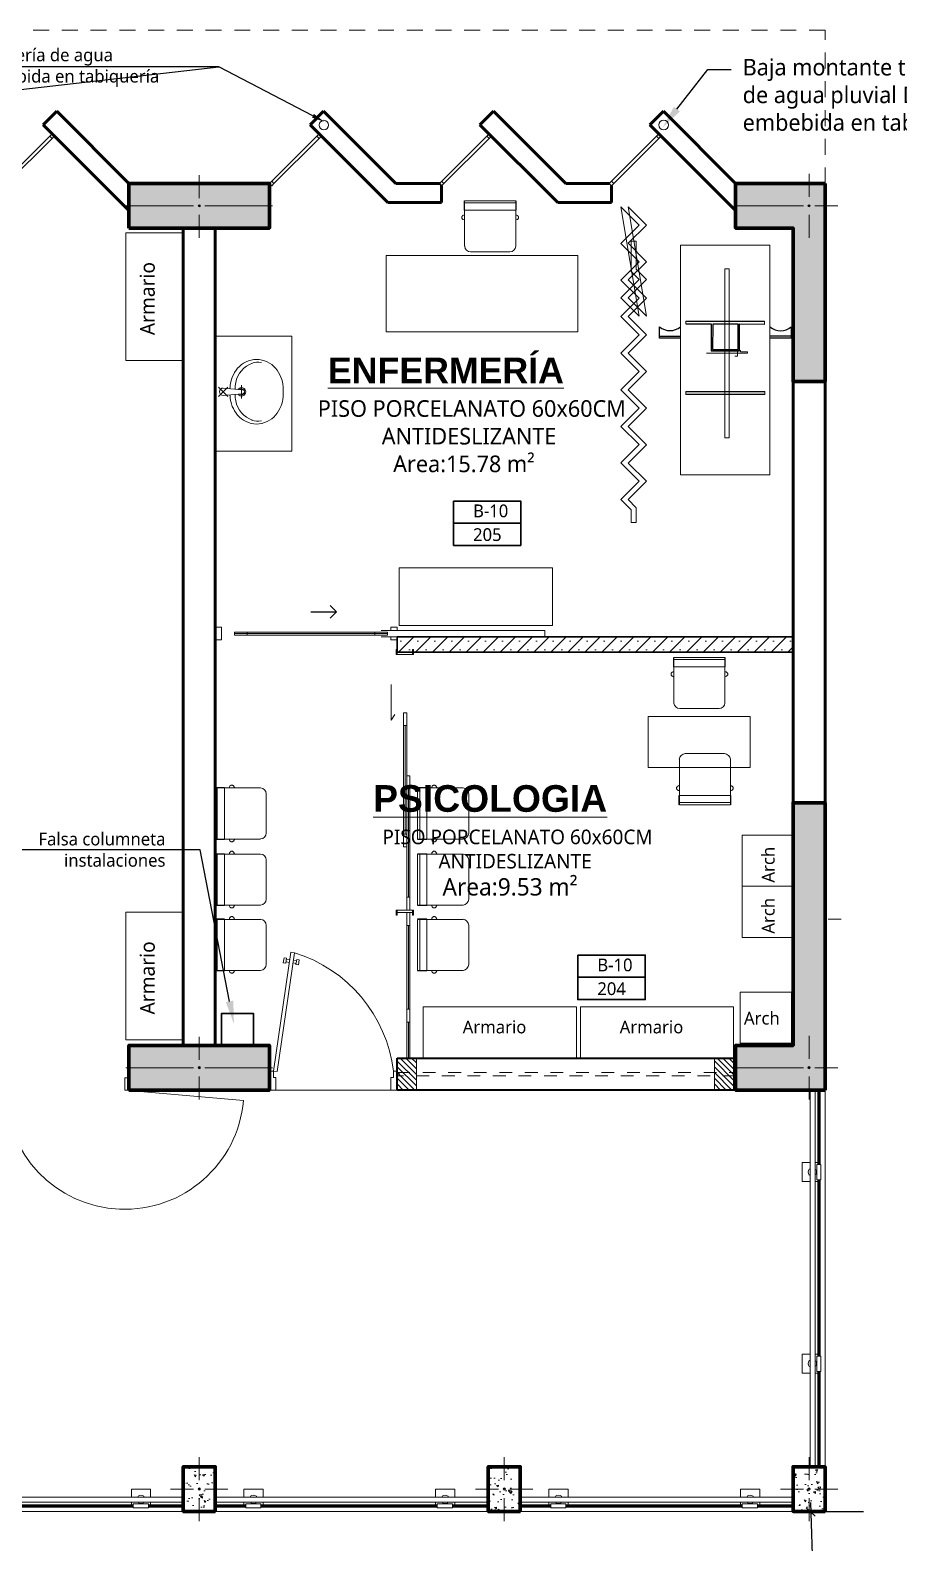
# Model space of a CAD drawing. Header units: metres. Extents: x 28 to 148, y 23 to 113.
# Drawn here: x 80.11 to 86.91, y 80.05 to 91.9 of the extents above; entities that cross this region are included whole.
import ezdxf
from ezdxf import colors
from ezdxf.entities.mleader import LeaderData, LeaderLine
from ezdxf.math import Vec2, Vec3

# ---------------------------------------------------------------- set-up
doc = ezdxf.new("R2010")
doc.units = ezdxf.units.M
doc.linetypes.add('DASHED2', pattern=[0.375, 0.25, -0.125])
doc.linetypes.add('HIDDEN2', pattern=[0.1875, 0.125, -0.0625])
for name, color, linetype, lineweight in [('0-ARBOL', 64, 'Continuous', 0), ('05', 152, 'Continuous', 50), ('A-FLOR-HRAL', 11, 'Continuous', 9), ('COLUMNAS 50', 32, 'Continuous', 70), ('COLUMNETASSS', 211, 'Continuous', 20), ('Cotas varias El', 253, 'Continuous', 13), ('Equipamiento SR', 23, 'Continuous', 0), ('GRAFO 0 BLANCO', 7, 'Continuous', 0), ('GRAFO 4', 7, 'Continuous', 30), ('GYF-RESERVORIOS', 14, 'Continuous', 30), ('I.S. CANALETAS', 12, 'Continuous', 0), ('letras sr', 7, 'Continuous', 5), ('Mobiliario interno', 251, 'Continuous', 0), ('Muebles', 252, 'Continuous', 0), ('muro bajo', 191, 'Continuous', 40), ('Muros el', 144, 'Continuous', 60), ('Proyeccciones', 1, 'DASHED2', 18), ('proyecciones', 1, 'DASHED2', 5), ('Puertas ArchiCAD_Pluma_Nº__1', 7, 'Continuous', 13), ('Puertas El', 21, 'Continuous', 15), ('Sanitarios el', 141, 'Continuous', 15), ('Structural - Bearing_Pen_No__20', 1, 'Continuous', 0), ('TABIQUERIA DE DRYWALL', 221, 'Continuous', 30), ('texturas', 252, 'Continuous', 0), ('texturas 1', 251, 'Continuous', 5), ('Vanos', 140, 'Continuous', 5), ('VENTANAS  50', 161, 'Continuous', 9)]:
    doc.layers.add(name, color=color, linetype=linetype, lineweight=lineweight)
doc.layers.add('01', color=7, linetype='Continuous', lineweight=5, true_color=0xcc6600)
doc.layers.add('Mobiliario', color=7, linetype='Continuous', lineweight=0, true_color=0x7f7f7f)
doc.styles.add('Generales', font='trebuc.ttf', dxfattribs={"height": 0.1})
doc.styles.add('Santa Rosa 1 50', font='trebuc.ttf')
doc.dimstyles.new('COTAS', dxfattribs={"dimscale": 0.75, "dimtxt": 0.1, "dimasz": 0.09, "dimexe": 0.1, "dimexo": 0.2, "dimgap": 0.05, "dimtad": 1, "dimzin": 1, "dimdsep": 46, "dimtxsty": 'Generales', "dimblk": 'OBLIQUE', "dimcen": 2.5, "dimdle": 0.1, "dimadec": 0, "dimazin": 0, "dimtfac": 1, "dimtmove": 0, "dimatfit": 0, "dimfxl": 1, "dimarcsym": 0})

# ---------------------------------------------------------------- blocks, each defined once
blk = doc.blocks.new('puerta 1.00')
at = {"layer": 'Puertas El'}
for p, q in [((165.765, -11.935), (165.765, -11.885)), ((165.865, -11.935), (165.765, -11.935)), ((165.915, -11.915), (165.865, -11.915)), ((165.865, -11.935), (165.865, -11.915)), ((165.915, -11.915), (165.911, -11.945)), ((165.911, -11.945), (166.841, -12.08)), ((165.915, -11.915), (165.915, -11.885)), ((165.915, -11.915), (166.845, -12.051)), ((166.762, -12.069), (166.758, -12.093)), ((166.76, -12.013), (166.763, -11.993)), ((166.76, -12.013), (166.8, -12.019)), ((166.763, -11.993), (166.802, -11.999)), ((166.766, -12.039), (166.77, -12.014)), ((166.782, -12.072), (166.778, -12.096)), ((166.79, -12.017), (166.786, -12.042)), ((166.8, -12.019), (166.802, -11.999)), ((166.845, -12.051), (166.841, -12.08)), ((166.845, -12.051), (166.841, -12.08)), ((166.845, -12.051), (166.841, -12.08)), ((166.748, -12.092), (166.746, -12.112)), ((166.746, -12.112), (166.785, -12.118)), ((166.748, -12.092), (166.788, -12.098)), ((166.788, -12.098), (166.785, -12.118)), ((165.765, -12.855), (165.765, -12.835)), ((165.765, -12.885), (165.765, -12.835)), ((165.865, -12.835), (165.765, -12.835)), ((165.865, -12.855), (165.865, -12.835)), ((165.915, -12.855), (165.865, -12.855)), ((165.915, -12.885), (165.915, -12.855))]:
    blk.add_line(p, q, dxfattribs=at)
at = {"layer": 'Puertas El', "linetype": 'ByBlock'}
blk.add_arc((165.782, -11.755), 1.108, 276.8989, 342.9435, dxfattribs=at)
blk = doc.blocks.new('A$C5A0F33B4')
at = {"layer": 'Puertas El', "linetype": 'Continuous'}
blk.add_line((1.12, 1.16), (1.218, 2.276), dxfattribs=at)
at = {"layer": 'Puertas El', "linetype": 'ByBlock'}
for p, q in [((1.005, 1.16), (1.005, 1.2)), ((1.005, 1.2), (1.12, 1.2)), ((1.12, 1.2), (1.005, 1.2)), ((1.12, 1.16), (1.005, 1.16)), ((1.12, 1.2), (1.12, 1.16)), ((1.005, 0), (1.005, 0.04)), ((1.005, 0.04), (1.12, 0.04)), ((1.12, 0), (1.005, 0)), ((1.12, 0), (1.005, 0)), ((1.12, 0), (1.005, 0)), ((1.12, 0.04), (1.12, 0))]:
    blk.add_line(p, q, dxfattribs=at)
blk.add_arc((1.12, 1.16), 1.12, 270, 85, dxfattribs=at)
blk = doc.blocks.new('Columna 1.10 x0.30')
at = {"true_color": 0xc7c8ca}
h = blk.add_hatch(color=9, dxfattribs=at)
h.dxf.hatch_style = 1
h.paths.add_polyline_path([(-234.849, 113.807), (-235.949, 113.807), (-235.949, 113.457), (-234.849, 113.457)])
h.paths.add_polyline_path([(-235.391, 113.632, -1), (-235.408, 113.632, -1)], flags=16)
at = {"layer": 'COLUMNAS 50', "color": 1, "linetype": 'Continuous', "lineweight": 5}
for p, q in [((-235.399, 113.873), (-235.399, 113.693)), ((-235.974, 113.632), (-235.444, 113.632)), ((-234.824, 113.632), (-235.354, 113.632)), ((-235.399, 113.562), (-235.399, 113.382))]:
    blk.add_line(p, q, dxfattribs=at)
at = {"layer": 'COLUMNAS 50', "linetype": 'Continuous'}
blk.add_lwpolyline([(-235.949, 113.457), (-234.849, 113.457), (-234.849, 113.807), (-235.949, 113.807)], close=True, dxfattribs=at)
at = {"layer": 'COLUMNAS 50', "color": 1, "linetype": 'Continuous', "lineweight": 5}
blk.add_circle((-235.399, 113.632), 0.00871, dxfattribs=at)
blk.add_point((-235.399, 113.632), dxfattribs=at)
blk = doc.blocks.new('Columna tipo 3')
at = {"true_color": 0x939598}
h = blk.add_hatch(color=252, dxfattribs=at)
h.dxf.hatch_style = 1
h.paths.add_polyline_path([(-235.085, 45.074), (-235.785, 45.074), (-235.785, 43.524), (-235.535, 43.524), (-235.535, 44.724), (-235.085, 44.724)])
h.paths.add_polyline_path([(-235.668, 44.899, -1), (-235.651, 44.899, -1)], flags=16)
at = {"layer": 'COLUMNAS 50', "linetype": 'Continuous'}
blk.add_lwpolyline([(-235.785, 45.074), (-235.785, 43.524), (-235.535, 43.524), (-235.535, 44.724), (-235.085, 44.724), (-235.085, 45.074)], close=True, dxfattribs=at)
at = {"layer": 'Structural - Bearing_Pen_No__20', "linetype": 'Continuous'}
for p, q in [((-235.66, 44.969), (-235.66, 45.149)), ((-235.705, 44.899), (-235.885, 44.899)), ((-235.085, 44.899), (-235.615, 44.899)), ((-235.66, 44.829), (-235.66, 44.649))]:
    blk.add_line(p, q, dxfattribs=at)
blk.add_circle((-235.66, 44.899), 0.00871, dxfattribs=at)
blk.add_point((-235.66, 44.899), dxfattribs=at)
blk = doc.blocks.new('columna pasillos')
at = {"layer": 'GRAFO 0 BLANCO'}
h = blk.add_hatch(dxfattribs=at)
h.set_pattern_fill('AR-CONC', color=256, scale=0.024, angle=-90)
h.set_pattern_definition([(320, (0, 0), (-0.015060515, -0.17214244), [0.018, -0.198]), (265, (0, 0), (0.18052611, 0.03330032), [0.0144, -0.1584]), (10.45144, (-0.00126, -0.01435), (0.1654656, -0.13884213), [0.01529765, -0.16827411]), (316.1842, (0.048, -7e-10), (-0.03972463, -0.25613792), [0.027, -0.297]), (6.63563, (0.0447, -0.02134), (0.23378846, -0.22431887), [0.02294648, -0.2524113]), (261.18416, (0.048, -7e-10), (0.23378846, -0.22431887), [0.0216, -0.2376]), (291, (0.036, -0.024), (-0.096628536, -0.14325769), [0.018, -0.198]), (236, (0.036, -0.024), (0.17403601, -0.05839568), [0.0144, -0.1584]), (341.45144, (0.02795, -0.03594), (0.07740747, -0.20165337), [0.01529765, -0.16827411]), (307.5, (0, 0), (0.079894525, -0.002918366), [0, -0.15648, 0, -0.1608, 0, -0.159]), (277.5, (0, 0), (0.09465881, -0.06313669), [0, -0.09168, 0, -0.15288, 0, -0.0606]), (237.5, (7e-10, 0.05352), (-0.005413171, -0.128117385), [0, -0.06, 0, -0.1872, 0, -0.2484]), (227.5, (1e-09, 0.07752), (0.024025194, -0.13996468), [0, -0.078, 0, -0.12432, 0, -0.1764])])
h.paths.add_polyline_path([(-235.535, 35.024), (-235.785, 35.024), (-235.785, 34.674), (-235.535, 34.674)])
h.paths.add_polyline_path([(-235.651, 34.849, -1), (-235.668, 34.849, -1)], flags=16)
at = {"layer": 'COLUMNAS 50', "color": 1, "linetype": 'Continuous', "lineweight": 9}
for p, q in [((-235.66, 35.099), (-235.66, 34.919)), ((-235.705, 34.849), (-235.885, 34.849)), ((-235.615, 34.849), (-235.435, 34.849)), ((-235.66, 34.779), (-235.66, 34.599))]:
    blk.add_line(p, q, dxfattribs=at)
at = {"layer": 'COLUMNAS 50', "linetype": 'Continuous'}
blk.add_lwpolyline([(-235.785, 35.024), (-235.535, 35.024), (-235.535, 34.674), (-235.785, 34.674)], close=True, dxfattribs=at)
at = {"layer": 'COLUMNAS 50', "color": 1, "linetype": 'Continuous', "lineweight": 9}
blk.add_circle((-235.66, 34.849), 0.00871, dxfattribs=at)
blk.add_point((-235.66, 34.849), dxfattribs=at)
blk = doc.blocks.new('A$C252D5CB4')
at = {"layer": 'Vanos', "linetype": 'Continuous'}
blk.add_line((0.02, 0.128), (0.02, 0.008), dxfattribs=at)
for points in [[(0, 0.128), (0, 0.136), (0.04, 0.136), (0.04, 0.128)], [(0.02, 0.128), (0.02, 0.008), (0.04, 0.008), (0.04, 0.128)], [(0, 0), (0, 0.008), (0.04, 0.008), (0.04, 0)]]:
    blk.add_lwpolyline(points, close=True, dxfattribs=at)
blk = doc.blocks.new('A$C5CE0549B')
at = {"layer": 'Vanos', "linetype": 'Continuous'}
for p, q in [((0.028, 3.2), (0.028, 2.917)), ((0.04, 3.2), (0.04, 2.917)), ((0.053, 3.2), (0.053, 2.917)), ((0.028, 2.817), (0.028, 2.16)), ((0.04, 2.817), (0.04, 2.16)), ((0.053, 2.817), (0.053, 2.16)), ((0.028, 1.94), (0.028, 1.09)), ((0.04, 1.94), (0.04, 1.09)), ((0.053, 1.09), (0.053, 1.94)), ((0.053, 1.445), (0.053, 0.595)), ((0.065, 1.445), (0.065, 0.595)), ((0.078, 0.595), (0.078, 1.445)), ((0.175, 0.552), (0.147, 0.51)), ((0.175, 0.275), (0.175, 0.552)), ((0.008, 0.02), (0.128, 0.02))]:
    blk.add_line(p, q, dxfattribs=at)
for points in [[(0.053, 2.817), (0.053, 2.917), (0.028, 2.917), (0.028, 2.817)], [(0.053, 2.06), (0.053, 2.16), (0.028, 2.16), (0.028, 2.06)], [(0.053, 2.04), (0.053, 1.94), (0.028, 1.94), (0.028, 2.04)], [(0.078, 1.545), (0.078, 1.445), (0.053, 1.445), (0.053, 1.545)], [(0.053, 0.99), (0.053, 1.09), (0.028, 1.09), (0.028, 0.99)], [(0.078, 0.495), (0.078, 0.595), (0.053, 0.595), (0.053, 0.495)], [(0.008, 0), (0, 0), (0, 0.04), (0.008, 0.04)], [(0.008, 0.02), (0.128, 0.02), (0.128, 0.04), (0.008, 0.04)], [(0.136, 0), (0.128, 0), (0.128, 0.04), (0.136, 0.04)]]:
    blk.add_lwpolyline(points, close=True, dxfattribs=at)
at = {"layer": 'Vanos', "linetype": 'Continuous', "rotation": 270}
blk.add_blockref('A$C252D5CB4', (0, 2.08), dxfattribs=at)
blk = doc.blocks.new('A$C63924F70')
at = {"layer": 'Muebles', "linetype": 'Continuous'}
for p, q in [((0.016, 0.425), (0, 0.425)), ((0.356, 0.422), (0, 0.422)), ((0, 0.022), (0, 0.422)), ((0, 0.419), (0, 0.025)), ((0.072, 0.425), (0.016, 0.425)), ((0.016, 0.022), (0.016, 0.422)), ((0.072, 0.022), (0.072, 0.422)), ((0.111, 0.428), (0.112, 0.431)), ((0.111, 0.425), (0.111, 0.428)), ((0.112, 0.431), (0.114, 0.435)), ((0.114, 0.435), (0.116, 0.438)), ((0.116, 0.438), (0.119, 0.44)), ((0.119, 0.44), (0.122, 0.442)), ((0.122, 0.442), (0.125, 0.444)), ((0.125, 0.444), (0.128, 0.444)), ((0.128, 0.444), (0.131, 0.444)), ((0.131, 0.444), (0.135, 0.444)), ((0.135, 0.444), (0.138, 0.442)), ((0.138, 0.442), (0.141, 0.44)), ((0.141, 0.44), (0.143, 0.438)), ((0.143, 0.438), (0.145, 0.435)), ((0.145, 0.435), (0.146, 0.433)), ((0.146, 0.433), (0.15, 0.425)), ((0.4, 0.069), (0.4, 0.376)), ((0, 0.022), (0.356, 0.022)), ((0.016, 0.019), (0, 0.019)), ((0.072, 0.019), (0.016, 0.019)), ((0.111, 0.016), (0.111, 0.019)), ((0.112, 0.013), (0.111, 0.016)), ((0.114, 0.009), (0.112, 0.013)), ((0.116, 0.006), (0.114, 0.009)), ((0.119, 0.004), (0.116, 0.006)), ((0.122, 0.002), (0.119, 0.004)), ((0.125, 0.001), (0.122, 0.002)), ((0.128, 0), (0.125, 0.001)), ((0.135, 0.001), (0.131, 0)), ((0.138, 0.002), (0.135, 0.001)), ((0.141, 0.004), (0.138, 0.002)), ((0.143, 0.006), (0.141, 0.004)), ((0.145, 0.009), (0.143, 0.006)), ((0.146, 0.011), (0.145, 0.009)), ((0.15, 0.019), (0.146, 0.011)), ((0.131, 0), (0.128, 0))]:
    blk.add_line(p, q, dxfattribs=at)
for centre, start, end in [((0.351, 0.374), 2.3424, 84.3372), ((0.351, 0.071), 275.6628, 357.6576)]:
    blk.add_arc(centre, 0.0487, start, end, dxfattribs=at)
blk = doc.blocks.new('OvalinGrandeyGrifo')
at = {"layer": 'Sanitarios el', "lineweight": 13, "ltscale": 0.5}
for p, q in [((0.052, -0.117), (-0.053, -0.117)), ((0.037, -0.224), (-0.037, -0.298)), ((-0.037, -0.224), (0.037, -0.298))]:
    blk.add_line(p, q, dxfattribs=at)
at = {"layer": 'Sanitarios el'}
blk.add_lwpolyline([(-0.029, -0.261), (-0.016, -0.11, -1), (0.016, -0.11), (0.029, -0.261, -1)], format="xyb", close=True, dxfattribs=at)
for centre, radius, start, end in [((-0.037, -0.011), 0.218, 143.4198, 165.9569), ((-0.05, -0.007), 0.205, 119.322, 142.2699), ((-0.015, -0.046), 0.256, 104.0103, 121.7376), ((0, -0.25), 0.459, 80.1175, 99.8825), ((0.015, -0.046), 0.256, 58.2624, 75.9897), ((0.05, -0.007), 0.205, 37.7301, 60.678), ((0.037, -0.011), 0.218, 14.0431, 36.5802), ((-0.053, 0), 0.2, 167.6572, 192.3428), ((-0.101, 0.011), 0.131, 168.0871, 202.2683), ((0.101, 0.011), 0.131, 337.7317, 11.9129), ((0.053, 0), 0.2, 347.6572, 12.3428), ((-0.037, 0.011), 0.218, 194.0431, 216.5802), ((-0.031, 0.038), 0.205, 199.9549, 258.5759), ((0, -0.117), 0.0325, 305.7597, 234.2403), ((0, -0.117), 0.023, 321.3881, 218.6119), ((0.031, 0.038), 0.205, 281.4241, 340.0451), ((0.037, 0.011), 0.218, 323.4198, 345.9569), ((-0.05, 0.007), 0.205, 217.7301, 240.678), ((-0.015, 0.046), 0.256, 238.2624, 255.9897), ((0, 0.25), 0.459, 260.1175, 266.9302), ((0, 0.25), 0.419, 260.1175, 267.1004), ((0, 0.25), 0.419, 272.8996, 279.8825), ((0, 0.25), 0.459, 273.0698, 279.8825), ((0.015, 0.046), 0.256, 284.0103, 301.7376), ((0.05, 0.007), 0.205, 299.322, 322.2699)]:
    blk.add_arc(centre, radius, start, end, dxfattribs=at)
blk = doc.blocks.new('Barandilla - 50 x 12mm-V17-Nivel 2')
at = {"layer": 'A-FLOR-HRAL'}
for p, q in [((-27, 93), (-88, 93)), ((-88, 93), (-88, 18)), ((-88, 18), (-88, -57)), ((34, 93), (13, 93)), ((25, 3), (25, 34)), ((27, 79), (57, 79)), ((27, 79), (27, -40)), ((57, 79), (57, -40)), ((-88, -57), (-27, -57)), ((13, -57), (34, -57)), ((57, -40), (27, -40))]:
    blk.add_line(p, q, dxfattribs=at)
for centre, radius, start, end in [((-1, 18), 39.4, 144.0345, 215.4043), ((-19, -78), 120, 93.5424, 96.3187), ((-19, -78), 120, 68.282, 74.1525), ((-18, 114), 120, 285.3761, 291.1568), ((-18, 114), 120, 263.1201, 266.0112)]:
    blk.add_arc(centre, radius, start, end, dxfattribs=at)
blk = doc.blocks.new('Barandilla - 50 x 12mm-V18-Nivel 2')
at = {"layer": 'A-FLOR-HRAL'}
for p, q in [((-27, 93), (-88, 93)), ((-88, 93), (-88, 18)), ((-88, 18), (-88, -57)), ((34, 93), (13, 93)), ((25, 3), (25, 34)), ((27, 79), (57, 79)), ((27, 79), (27, -40)), ((57, 79), (57, -40)), ((-88, -57), (-27, -57)), ((13, -57), (34, -57)), ((57, -40), (27, -40))]:
    blk.add_line(p, q, dxfattribs=at)
for centre, radius, start, end in [((-1, 18), 39.4, 144.0345, 215.4043), ((-19, -78), 120, 93.584, 96.3187), ((-19, -78), 120, 68.282, 74.2079), ((-18, 114), 120, 285.3267, 291.1568), ((-18, 114), 120, 263.1201, 265.9625)]:
    blk.add_arc(centre, radius, start, end, dxfattribs=at)
blk = doc.blocks.new('Barandilla - Barandilla-558708-Nivel 2')
at = {"layer": 'A-FLOR-HRAL'}
for p, q in [((71498, 72179), (69373, 72179)), ((69373, 72139), (71498, 72139)), ((69373, 72118), (69606, 72118)), ((69373, 72110), (69606, 72110)), ((69373, 72108), (69606, 72108)), ((69373, 72100), (69606, 72100)), ((69725, 72118), (71106, 72118)), ((69725, 72110), (71106, 72110)), ((69725, 72108), (71106, 72108)), ((69725, 72100), (71106, 72100)), ((71225, 72118), (71498, 72118)), ((71225, 72110), (71498, 72110)), ((71225, 72108), (71498, 72108)), ((71225, 72100), (71498, 72100))]:
    blk.add_line(p, q, dxfattribs=at)
at = {"extrusion": (0, 0, -1), "zscale": -1, "rotation": 270.0000000000002}
for name, p in [('Barandilla - 50 x 12mm-V17-Nivel 2', (-69685, 72152)), ('Barandilla - 50 x 12mm-V18-Nivel 2', (-71185, 72152))]:
    blk.add_blockref(name, p, dxfattribs=at)
blk = doc.blocks.new('Barandilla - 50 x 12mm-V19-Nivel 2')
at = {"layer": 'A-FLOR-HRAL'}
for p, q in [((-27, 93), (-88, 93)), ((-88, 93), (-88, 18)), ((-88, 18), (-88, -57)), ((34, 93), (13, 93)), ((25, 3), (25, 34)), ((27, 79), (57, 79)), ((27, 79), (27, -40)), ((57, 79), (57, -40)), ((-88, -57), (-27, -57)), ((13, -57), (34, -57)), ((57, -40), (27, -40))]:
    blk.add_line(p, q, dxfattribs=at)
for centre, radius, start, end in [((-1, 18), 39.4, 144.0345, 215.4043), ((-19, -78), 120, 93.5416, 96.3187), ((-19, -78), 120, 68.282, 74.1525), ((-18, 114), 120, 285.3761, 291.1568), ((-18, 114), 120, 263.1201, 266.0119)]:
    blk.add_arc(centre, radius, start, end, dxfattribs=at)
blk = doc.blocks.new('Barandilla - 50 x 12mm-V20-Nivel 2')
at = {"layer": 'A-FLOR-HRAL'}
for p, q in [((-27, 93), (-88, 93)), ((-88, 93), (-88, 18)), ((-88, 18), (-88, -57)), ((34, 93), (13, 93)), ((25, 3), (25, 34)), ((27, 79), (57, 79)), ((27, 79), (27, -40)), ((57, 79), (57, -40)), ((-88, -57), (-27, -57)), ((13, -57), (34, -57)), ((57, -40), (27, -40))]:
    blk.add_line(p, q, dxfattribs=at)
for centre, radius, start, end in [((-1, 18), 39.4, 144.0345, 215.4043), ((-19, -78), 120, 93.584, 96.3187), ((-19, -78), 120, 68.282, 74.2086), ((-18, 114), 120, 285.326, 291.1568), ((-18, 114), 120, 263.1201, 265.9625)]:
    blk.add_arc(centre, radius, start, end, dxfattribs=at)
blk = doc.blocks.new('Barandilla - Barandilla-558783-Nivel 2')
at = {"layer": 'A-FLOR-HRAL'}
for p, q in [((73885, 72179), (71748, 72179)), ((71748, 72139), (73885, 72139)), ((71748, 72118), (71987, 72118)), ((71748, 72110), (71987, 72110)), ((71748, 72108), (71987, 72108)), ((71748, 72100), (71987, 72100)), ((72106, 72118), (73487, 72118)), ((72106, 72110), (73487, 72110)), ((72106, 72108), (73487, 72108)), ((72106, 72100), (73487, 72100)), ((73606, 72118), (73885, 72118)), ((73606, 72110), (73885, 72110)), ((73606, 72108), (73885, 72108)), ((73606, 72100), (73885, 72100))]:
    blk.add_line(p, q, dxfattribs=at)
at = {"extrusion": (0, 0, -1), "zscale": -1, "rotation": 270.0000000000002}
for name, p in [('Barandilla - 50 x 12mm-V19-Nivel 2', (-72066, 72152)), ('Barandilla - 50 x 12mm-V20-Nivel 2', (-73566, 72152))]:
    blk.add_blockref(name, p, dxfattribs=at)
blk = doc.blocks.new('Barandilla - 50 x 12mm-V21-Nivel 2')
at = {"layer": 'A-FLOR-HRAL'}
for p, q in [((-27, 93), (-88, 93)), ((-88, 93), (-88, 18)), ((-88, 18), (-88, -57)), ((34, 93), (13, 93)), ((25, 3), (25, 34)), ((27, 79), (57, 79)), ((27, 79), (27, -40)), ((57, 79), (57, -40)), ((-88, -57), (-27, -57)), ((13, -57), (34, -57)), ((57, -40), (27, -40))]:
    blk.add_line(p, q, dxfattribs=at)
for centre, radius, start, end in [((-1, 18), 39.4, 144.0345, 215.4043), ((-19, -78), 120, 93.5416, 96.3187), ((-19, -78), 120, 68.282, 74.1525), ((-18, 114), 120, 285.3761, 291.1568), ((-18, 114), 120, 263.1201, 266.0119)]:
    blk.add_arc(centre, radius, start, end, dxfattribs=at)
blk = doc.blocks.new('Barandilla - 50 x 12mm-V22-Nivel 2')
at = {"layer": 'A-FLOR-HRAL'}
for p, q in [((-27, 93), (-88, 93)), ((-88, 93), (-88, 18)), ((-88, 18), (-88, -57)), ((34, 93), (13, 93)), ((25, 3), (25, 34)), ((27, 79), (57, 79)), ((27, 79), (27, -40)), ((57, 79), (57, -40)), ((-88, -57), (-27, -57)), ((13, -57), (34, -57)), ((57, -40), (27, -40))]:
    blk.add_line(p, q, dxfattribs=at)
for centre, radius, start, end in [((-1, 18), 39.4, 144.0345, 215.4043), ((-19, -78), 120, 93.584, 96.3187), ((-19, -78), 120, 68.282, 74.2086), ((-18, 114), 120, 285.326, 291.1568), ((-18, 114), 120, 263.1201, 265.9625)]:
    blk.add_arc(centre, radius, start, end, dxfattribs=at)
blk = doc.blocks.new('Barandilla - Barandilla-558846-Nivel 2')
at = {"layer": 'A-FLOR-HRAL'}
for p, q in [((76273, 72179), (74135, 72179)), ((74135, 72139), (76273, 72139)), ((74135, 72118), (74375, 72118)), ((74135, 72110), (74375, 72110)), ((74135, 72108), (74375, 72108)), ((74135, 72100), (74375, 72100)), ((74494, 72118), (75875, 72118)), ((74494, 72110), (75875, 72110)), ((74494, 72108), (75875, 72108)), ((74494, 72100), (75875, 72100)), ((75994, 72118), (76273, 72118)), ((75994, 72110), (76273, 72110)), ((75994, 72108), (76273, 72108)), ((75994, 72100), (76273, 72100))]:
    blk.add_line(p, q, dxfattribs=at)
at = {"extrusion": (0, 0, -1), "zscale": -1, "rotation": 270.0000000000002}
for name, p in [('Barandilla - 50 x 12mm-V21-Nivel 2', (-74454, 72152)), ('Barandilla - 50 x 12mm-V22-Nivel 2', (-75954, 72152))]:
    blk.add_blockref(name, p, dxfattribs=at)
blk = doc.blocks.new('Barandilla - 50 x 12mm-V13-Nivel 2')
at = {"layer": 'A-FLOR-HRAL'}
for p, q in [((-27, 93), (-88, 93)), ((-88, 93), (-88, 18)), ((-88, 18), (-88, -57)), ((34, 93), (13, 93)), ((25, 3), (25, 34)), ((27, 79), (57, 79)), ((27, 79), (27, -40)), ((57, 79), (57, -40)), ((-88, -57), (-27, -57)), ((13, -57), (34, -57)), ((57, -40), (27, -40))]:
    blk.add_line(p, q, dxfattribs=at)
for centre, radius, start, end in [((-1, 18), 39.4, 144.0345, 215.4043), ((-19, -78), 120, 93.5424, 96.3187), ((-19, -78), 120, 68.282, 74.1525), ((-18, 114), 120, 285.3761, 291.1568), ((-18, 114), 120, 263.1201, 266.0112)]:
    blk.add_arc(centre, radius, start, end, dxfattribs=at)
blk = doc.blocks.new('Barandilla - 50 x 12mm-V14-Nivel 2')
at = {"layer": 'A-FLOR-HRAL'}
for p, q in [((-27, 93), (-88, 93)), ((-88, 93), (-88, 18)), ((-88, 18), (-88, -57)), ((34, 93), (13, 93)), ((25, 3), (25, 34)), ((27, 79), (57, 79)), ((27, 79), (27, -40)), ((57, 79), (57, -40)), ((-88, -57), (-27, -57)), ((13, -57), (34, -57)), ((57, -40), (27, -40))]:
    blk.add_line(p, q, dxfattribs=at)
for centre, radius, start, end in [((-1, 18), 39.4, 144.0345, 215.4043), ((-19, -78), 120, 93.584, 96.3187), ((-19, -78), 120, 68.282, 74.2079), ((-18, 114), 120, 285.3267, 291.1568), ((-18, 114), 120, 263.1201, 265.9625)]:
    blk.add_arc(centre, radius, start, end, dxfattribs=at)
blk = doc.blocks.new('ar7')
for p, q in [((88.078, 37.819), (92.005, 20.48)), ((89.377, 37.706), (92.004, 20.38)), ((92.005, 20.48), (90.878, 37.791)), ((92.005, 20.48), (77, 10.03)), ((78.778, 7.812), (92.005, 20.48)), ((91.904, 20.381), (107.031, 13.13)), ((92.105, 20.479), (106.02, 12.04)), ((107.651, 15.123), (92.105, 20.479)), ((77.887, 8.721), (91.902, 20.181))]:
    blk.add_line(p, q)
for centre, radius, start, end in [((90.041, 20.563), 13.703, 98.3934, 219.1798), ((89.554, 20.195), 14.188, 346.8452, 80.3119), ((91.176, 19.739), 13.763, 346.6212, 86.8408), ((91.483, 19.637), 13.649, 103.3596, 210.5357), ((90.169, 20.211), 13.43, 233.0435, 329.4406), ((91.219, 19.74), 13.676, 229.263, 328.8764)]:
    blk.add_arc(centre, radius, start, end)
blk = doc.blocks.new('_Oblique')
at = {"color": 0, "linetype": 'ByBlock', "lineweight": -2}
blk.add_line((-0.5, -0.5), (0.5, 0.5), dxfattribs=at)
blk = doc.blocks.new('*D426')
at = {"layer": 'Defpoints', "color": 0, "transparency": 16777216}
for p in [(86.329, 80.297), (86.323, 76.917), (86.435, 76.92)]:
    blk.add_point(p, dxfattribs=at)
at = {"layer": 'GRAFO 0 BLANCO', "color": 0, "lineweight": -2, "transparency": 16777216}
for p, q in [((86.215, 80.368), (86.325, 76.842)), ((86.179, 80.292), (86.142, 80.291)), ((86.285, 76.916), (86.248, 76.914))]:
    blk.add_line(p, q, dxfattribs=at)
at = {"layer": 'GRAFO 0 BLANCO', "color": 0, "lineweight": -2, "transparency": 16777216, "xscale": 0.0675, "yscale": 0.0675, "zscale": 0.0675}
for p, rotation in [((86.217, 80.293), 91.79253387554296), ((86.323, 76.917), 271.7925338755429)]:
    blk.add_blockref('_Oblique', p, dxfattribs=dict(at, rotation=rotation))
at = {"layer": 'GRAFO 0 BLANCO', "color": 0, "transparency": 16777216, "insert": (86.359, 78.608), "char_height": 0.1, "attachment_point": 5, "rotation": 271.7925, "style": 'Generales'}
blk.add_mtext('3.38', dxfattribs=at)
blk = doc.blocks.new('A$C14d9fef0')
at = {"layer": 'Proyeccciones', "color": 165, "linetype": 'DASHED2', "lineweight": 9, "ltscale": 0.4, "true_color": 0x5e67af}
blk.add_lwpolyline([(27.849, -0.344, -0.245963), (33.709, -2.001)], format="xyb", dxfattribs=at)

msp = doc.modelspace()

# ---------------------------------------------------------------- hatches: boundary and pattern name
at = {"layer": 'GRAFO 0 BLANCO', "true_color": 0xc7c8ca}
h = msp.add_hatch(color=9, dxfattribs=at)
h.dxf.hatch_style = 1
h.paths.add_polyline_path([(86.329, 85.847), (86.079, 85.847), (86.079, 83.947), (85.629, 83.947), (85.629, 83.597), (86.329, 83.597)])
at = {"layer": 'texturas', "true_color": 0x939598}
h = msp.add_hatch(dxfattribs=at)
h.set_pattern_fill('ANSI31', color=252, scale=0.01, angle=270)
h.set_pattern_definition([(315, (-51.065778, -66.131273), (0.0224506403, 0.0224506403), [])])
h.paths.add_polyline_path([(82.979, 83.847), (82.979, 83.597), (83.129, 83.597), (83.129, 83.847)])
h = msp.add_hatch(dxfattribs=at)
h.set_pattern_fill('ANSI31', color=252, scale=0.01, angle=270)
h.set_pattern_definition([(315, (-48.58262, -66.131282), (0.0224506403, 0.0224506403), [])])
h.paths.add_polyline_path([(85.462, 83.847), (85.462, 83.597), (85.612, 83.597), (85.612, 83.847)])
at = {"layer": 'texturas 1'}
h = msp.add_hatch(dxfattribs=at)
h.set_pattern_fill('SACNCR', color=256)
h.set_pattern_definition([(45, (-69.46209, 142.19987), (-0.06629126, 0.06629126), []), (45, (-69.3958, 142.19987), (-0.06629126, 0.06629126), [0, -0.09375])])
h.paths.add_polyline_path([(82.979, 87.147), (86.077, 87.147), (86.077, 87.027), (82.979, 87.027)])

# ---------------------------------------------------------------- linework, layer by layer
at = {"extrusion": (-0.00481, -0.03756, 0.999283)}
for p, q in [((85.238, 89.619, -0.001), (85.856, 89.619, 0.002)), ((85.032, 89.502, 0.023), (85.197, 89.502, 0.024)), ((86.063, 89.502, 0.021), (85.897, 89.502, 0.021)), ((85.239, 89.068, -0.021), (85.857, 89.068, -0.018)), ((85.857, 89.045, -0.019), (85.239, 89.045, -0.022))]:
    msp.add_line(p, q, dxfattribs=at)
at = {"color": 9, "true_color": 0xc7c8ca}
msp.add_line((86.329, 80.297), (86.629, 80.297), dxfattribs=at)
at = {"color": 7, "extrusion": (-0.00481, -0.03756, 0.999283)}
for points, elevation in [([(73.141, 99.513), (72.977, 99.492), (72.966, 99.579, 0.351), (73.13, 99.6, 0.351)], -3.748), ([(73.824, 99.688, 0.351), (73.988, 99.709), (73.999, 99.623), (73.835, 99.602)], -3.754)]:
    msp.add_lwpolyline(points, format="xyb", dxfattribs=dict(at, elevation=elevation))
at = {"color": 7, "extrusion": (-0.00481, -0.03756, 0.999283), "elevation": -3.777}
msp.add_lwpolyline([(73.168, 99.627), (73.365, 99.652), (73.391, 99.444), (73.61, 99.472), (73.584, 99.68), (73.781, 99.705)], dxfattribs=at)
msp.add_lwpolyline([(73.376, 99.653), (73.401, 99.456), (73.598, 99.481), (73.573, 99.678)], close=True, dxfattribs=at)
at = {"layer": '05'}
for points in [[(81.554, 80.647), (81.304, 80.647), (81.304, 80.297), (81.554, 80.297)], [(83.942, 80.647), (83.692, 80.647), (83.692, 80.297), (83.942, 80.297)]]:
    msp.add_lwpolyline(points, close=True, dxfattribs=at)
at = {"layer": 'A-FLOR-HRAL'}
for p, q in [((86.212, 83.597), (86.212, 80.647)), ((86.252, 80.647), (86.252, 83.597)), ((86.273, 83.013), (86.273, 83.597)), ((86.281, 83.013), (86.281, 83.597)), ((86.282, 83.013), (86.282, 83.597)), ((86.29, 83.013), (86.29, 83.597)), ((86.273, 81.513), (86.273, 82.894)), ((86.281, 81.513), (86.281, 82.894)), ((86.282, 81.513), (86.282, 82.894)), ((86.29, 81.513), (86.29, 82.894)), ((86.273, 80.647), (86.273, 81.394)), ((86.281, 80.647), (86.281, 81.394)), ((86.282, 80.647), (86.282, 81.394)), ((86.29, 80.647), (86.29, 81.394))]:
    msp.add_line(p, q, dxfattribs=at)
at = {"layer": 'COLUMNAS 50', "linetype": 'Continuous'}
msp.add_lwpolyline([(86.329, 83.597), (86.329, 85.847), (86.079, 85.847), (86.079, 83.947), (85.629, 83.947), (85.629, 83.597)], close=True, dxfattribs=at)
at = {"layer": 'COLUMNETASSS'}
for points in [[(82.979, 83.597), (83.129, 83.597), (83.129, 83.847), (82.979, 83.847)], [(85.612, 83.847), (85.612, 83.597), (85.462, 83.597), (85.462, 83.847)]]:
    msp.add_lwpolyline(points, close=True, dxfattribs=at)
at = {"layer": 'Cotas varias El'}
msp.add_line((81.979, 83.597), (82.979, 83.597), dxfattribs=at)
for points in [[(82.979, 87.147), (86.077, 87.147)], [(82.979, 87.027), (86.077, 87.027)], [(84.943, 86.123), (84.943, 86.523), (85.743, 86.523), (85.743, 86.123), (84.943, 86.123)], [(81.979, 83.597), (82.979, 83.597)]]:
    msp.add_lwpolyline(points, dxfattribs=at)
at = {"layer": 'Equipamiento SR'}
for points in [[(80.854, 90.311), (81.304, 90.311), (81.304, 89.311), (80.854, 89.311), (80.854, 90.311)], [(84.392, 90.134), (84.392, 89.534), (82.892, 89.534), (82.892, 90.134), (84.392, 90.134)], [(84.194, 87.236), (82.994, 87.236), (82.994, 87.686), (84.194, 87.686), (84.194, 87.236)], [(86.079, 85.193), (85.679, 85.193), (85.679, 85.593), (86.079, 85.593), (86.079, 85.193)], [(86.079, 84.793), (85.679, 84.793), (85.679, 85.193), (86.079, 85.193), (86.079, 84.793)], [(80.854, 84.991), (81.304, 84.991), (81.304, 83.991), (80.854, 83.991), (80.854, 84.991)], [(85.665, 83.965), (85.665, 84.365), (86.065, 84.365), (86.065, 83.965), (85.665, 83.965)], [(83.183, 84.25), (84.383, 84.25), (84.383, 83.85), (83.183, 83.85), (83.183, 84.25)], [(84.413, 84.25), (85.613, 84.25), (85.613, 83.85), (84.413, 83.85), (84.413, 84.25)]]:
    msp.add_lwpolyline(points, dxfattribs=at)
at = {"layer": 'Equipamiento SR', "elevation": 0.023}
msp.add_lwpolyline([(85.897, 88.415), (85.897, 90.215), (85.197, 90.215), (85.197, 88.415), (85.897, 88.415)], dxfattribs=at)
at = {"layer": 'GRAFO 0 BLANCO'}
for p, q in [((86.329, 83.597), (86.329, 80.647)), ((86.079, 80.297), (57.779, 80.297))]:
    msp.add_line(p, q, dxfattribs=at)
at = {"layer": 'GRAFO 0 BLANCO', "color": 1, "lineweight": 30}
for points in [[(83.42, 88.21), (83.947, 88.21), (83.947, 87.862), (83.42, 87.862)], [(84.393, 84.654), (84.921, 84.654), (84.921, 84.306), (84.393, 84.306)]]:
    msp.add_lwpolyline(points, close=True, dxfattribs=at)
for points in [[(83.947, 88.036), (83.42, 88.036)], [(84.921, 84.48), (84.393, 84.48)]]:
    msp.add_lwpolyline(points, dxfattribs=at)
at = {"layer": 'GRAFO 4', "linetype": 'Continuous'}
for p, q in [((83.309, 90.697), (83.327, 90.679)), ((84.639, 90.697), (84.657, 90.679))]:
    msp.add_line(p, q, dxfattribs=at)
at = {"layer": 'GYF-RESERVORIOS'}
msp.add_lwpolyline([(81.604, 83.947), (81.854, 83.947), (81.854, 84.197), (81.604, 84.197)], close=True, dxfattribs=at)
at = {"layer": 'I.S. CANALETAS'}
for centre in [(82.405, 91.154), (85.065, 91.155)]:
    msp.add_circle(centre, 0.0375, dxfattribs=at)
at = {"layer": 'Mobiliario', "lineweight": 0, "extrusion": (-0.00481, -0.03756, 0.999283)}
for p, q in [((85.544, 90.029, 0.01), (85.545, 88.705, -0.04)), ((85.577, 90.029, 0.01), (85.544, 90.029, 0.01)), ((85.578, 88.705, -0.04), (85.577, 90.029, 0.01)), ((85.721, 89.367, -0.014), (85.401, 89.367, -0.016)), ((85.622, 89.345, -0.015), (85.644, 89.345, -0.015)), ((85.644, 89.345, -0.015), (85.644, 89.389, -0.014)), ((85.644, 89.389, -0.014), (85.666, 89.389, -0.013)), ((85.666, 89.389, -0.013), (85.666, 89.378, -0.014)), ((85.666, 89.378, -0.014), (85.721, 89.378, -0.014)), ((85.721, 89.378, -0.014), (85.721, 89.367, -0.014)), ((85.578, 88.706, -0.04), (85.545, 88.706, -0.04))]:
    msp.add_line(p, q, dxfattribs=at)
at = {"layer": 'Mobiliario', "lineweight": 0}
for p, q in [((85.238, 89.597, -0.001), (85.238, 89.619, -0.001)), ((85.856, 89.597, 0.002), (85.856, 89.619, 0.002)), ((85.239, 89.045, -0.022), (85.239, 89.068, -0.021)), ((85.857, 89.045, -0.019), (85.857, 89.068, -0.018))]:
    msp.add_line(p, q, dxfattribs=at)
at = {"layer": 'Mobiliario', "extrusion": (0.00481, -0.03756, 0.999283), "elevation": -2.899}
msp.add_lwpolyline([(95.557, 78.453), (95.612, 78.382), (95.451, 78.258), (95.575, 78.098), (95.542, 78.965), (95.666, 78.805), (95.505, 78.681), (95.629, 78.52), (95.469, 78.396), (95.593, 78.236), (95.432, 78.112), (95.556, 77.951), (95.396, 77.827), (95.52, 77.667), (95.359, 77.543), (95.483, 77.382), (95.323, 77.258), (95.447, 77.098), (95.287, 76.974), (95.411, 76.813), (95.25, 76.689), (95.319, 76.6), (95.307, 76.5), (95.346, 76.495), (95.361, 76.611), (95.306, 76.682), (95.467, 76.806), (95.343, 76.966), (95.503, 77.09), (95.379, 77.251), (95.54, 77.375), (95.416, 77.535), (95.576, 77.66), (95.452, 77.82), (95.613, 77.944), (95.488, 78.105), (95.649, 78.229), (95.525, 78.389), (95.685, 78.513), (95.561, 78.674), (95.722, 78.798), (95.598, 78.958), (95.631, 78.09), (95.507, 78.251), (95.668, 78.375), (95.599, 78.464), (95.627, 78.683), (95.587, 78.688)], close=True, dxfattribs=at)
at = {"layer": 'Mobiliario', "ltscale": 0.01}
for points in [[(82.154, 89.5), (81.554, 89.5)], [(82.154, 88.6), (81.554, 88.6)]]:
    msp.add_lwpolyline(points, dxfattribs=at)
at = {"layer": 'Mobiliario interno', "color": 8, "ltscale": 0.01}
msp.add_line((82.154, 89.5), (82.154, 88.6), dxfattribs=at)
at = {"layer": 'muro bajo', "linetype": 'Continuous'}
for p, q in [((82.979, 83.847), (85.629, 83.847)), ((82.979, 83.597), (82.979, 83.847)), ((85.629, 83.597), (82.979, 83.597))]:
    msp.add_line(p, q, dxfattribs=at)
at = {"layer": 'Muros el', "ltscale": 0.05}
for p, q in [((83.327, 90.679), (83.327, 90.547)), ((84.657, 90.679), (84.657, 90.547)), ((82.907, 90.547), (83.327, 90.547)), ((81.304, 90.347), (81.304, 83.947)), ((81.554, 90.347), (81.554, 83.947))]:
    msp.add_line(p, q, dxfattribs=at)
for points in [[(80.313, 91.263), (80.207, 91.157)], [(80.879, 90.697), (80.313, 91.263)], [(82.403, 91.263), (82.297, 91.157)], [(82.969, 90.697), (82.403, 91.263)], [(83.733, 91.263), (83.627, 91.157)], [(84.299, 90.697), (83.733, 91.263)], [(85.063, 91.263), (84.957, 91.157)], [(85.629, 90.697), (85.063, 91.263)], [(80.207, 91.157), (80.879, 90.485)], [(82.297, 91.157), (82.907, 90.547)], [(83.627, 91.157), (84.237, 90.547)], [(84.957, 91.157), (85.629, 90.485)], [(83.139, 90.697), (82.969, 90.697)], [(83.309, 90.697), (83.139, 90.697)], [(84.299, 90.697), (84.639, 90.697)], [(84.237, 90.547), (84.657, 90.547)]]:
    msp.add_lwpolyline(points, dxfattribs=at)
msp.add_lwpolyline([(86.329, 89.147), (86.329, 85.847), (86.079, 85.847), (86.079, 89.147)], close=True, dxfattribs=at)
at = {"layer": 'Proyeccciones', "linetype": 'DASHED2', "lineweight": 9, "ltscale": 0.4}
msp.add_lwpolyline([(86.354, 84.935), (86.504, 84.935)], dxfattribs=at)
at = {"layer": 'proyecciones', "linetype": 'HIDDEN2'}
msp.add_lwpolyline([(86.329, 90.697), (86.329, 91.897), (57.529, 91.897), (57.529, 90.697)], dxfattribs=at)
at = {"layer": 'Puertas ArchiCAD_Pluma_Nº__1', "linetype": 'Continuous', "lineweight": 25}
for p, q in [((82.304, 87.342), (82.504, 87.342)), ((82.504, 87.342), (82.454, 87.392)), ((82.504, 87.342), (82.454, 87.292))]:
    msp.add_line(p, q, dxfattribs=at)
at = {"layer": 'Structural - Bearing_Pen_No__20', "linetype": 'Continuous'}
for p, q in [((86.204, 83.842), (86.204, 84.022)), ((86.204, 83.842), (86.204, 84.022)), ((85.629, 83.772), (86.159, 83.772)), ((85.629, 83.772), (86.159, 83.772)), ((86.249, 83.772), (86.429, 83.772)), ((86.249, 83.772), (86.429, 83.772)), ((86.204, 83.702), (86.204, 83.522)), ((86.204, 83.702), (86.204, 83.522))]:
    msp.add_line(p, q, dxfattribs=at)
msp.add_circle((86.204, 83.772), 0.00871, dxfattribs=at)
msp.add_circle((86.204, 83.772), 0.00871, dxfattribs=at)
msp.add_point((86.204, 83.772), dxfattribs=at)
msp.add_point((86.204, 83.772), dxfattribs=at)
at = {"layer": 'TABIQUERIA DE DRYWALL'}
msp.add_lwpolyline([(82.979, 87.147), (86.077, 87.147), (86.077, 87.027), (82.979, 87.027)], close=True, dxfattribs=at)
at = {"layer": 'Vanos', "color": 7, "linetype": 'Continuous'}
for p, q in [((79.889, 90.697), (80.278, 91.086)), ((79.924, 90.697), (80.278, 91.05)), ((80.278, 91.086), (80.26, 91.068)), ((80.26, 91.068), (80.278, 91.05)), ((80.278, 91.086), (80.296, 91.068)), ((80.278, 91.05), (80.296, 91.068)), ((81.979, 90.697), (82.368, 91.086)), ((82.014, 90.697), (82.368, 91.05)), ((82.368, 91.086), (82.35, 91.068)), ((82.35, 91.068), (82.368, 91.05)), ((82.368, 91.086), (82.386, 91.068)), ((82.368, 91.05), (82.386, 91.068)), ((83.309, 90.697), (83.698, 91.086)), ((83.344, 90.697), (83.698, 91.05)), ((83.698, 91.086), (83.68, 91.068)), ((83.68, 91.068), (83.698, 91.05)), ((83.698, 91.086), (83.716, 91.068)), ((83.698, 91.05), (83.716, 91.068)), ((84.639, 90.697), (85.028, 91.086)), ((84.674, 90.697), (85.028, 91.05)), ((85.028, 91.086), (85.01, 91.068)), ((85.01, 91.068), (85.028, 91.05)), ((85.028, 91.086), (85.046, 91.068)), ((85.028, 91.05), (85.046, 91.068)), ((81.997, 90.679), (81.979, 90.697)), ((82.014, 90.697), (81.997, 90.715)), ((81.997, 90.679), (82.014, 90.697)), ((83.344, 90.697), (83.327, 90.715)), ((83.327, 90.679), (83.344, 90.697)), ((84.674, 90.697), (84.657, 90.715)), ((84.657, 90.679), (84.674, 90.697)), ((81.554, 87.122), (81.554, 87.222)), ((81.604, 87.222), (81.554, 87.222)), ((81.554, 87.222), (81.554, 87.122)), ((81.554, 87.122), (81.554, 87.222)), ((81.604, 87.122), (81.604, 87.222)), ((81.804, 87.184), (82.804, 87.184)), ((82.854, 87.197), (84.134, 87.197)), ((82.979, 87.222), (82.929, 87.222)), ((82.929, 87.222), (82.929, 87.197)), ((82.929, 87.197), (82.979, 87.197)), ((82.979, 87.197), (82.979, 87.222)), ((82.979, 87.197), (82.979, 87.222)), ((82.979, 87.197), (82.979, 87.222)), ((84.134, 87.197), (84.134, 87.147)), ((81.554, 87.122), (81.604, 87.122)), ((82.904, 87.172), (81.704, 87.172)), ((82.804, 87.159), (81.804, 87.159)), ((82.729, 87.172), (82.079, 87.172)), ((84.134, 87.147), (82.854, 87.147)), ((82.979, 87.147), (82.929, 87.147)), ((82.929, 87.147), (82.929, 87.122)), ((82.929, 87.122), (82.979, 87.122)), ((82.979, 87.122), (82.979, 87.147)), ((82.979, 87.122), (82.979, 87.147)), ((82.979, 87.122), (82.979, 87.147))]:
    msp.add_line(p, q, dxfattribs=at)
at = {"layer": 'Vanos', "color": 7, "linetype": 'DASHED2', "ltscale": 0.3}
for p, q in [((82.979, 83.734), (85.629, 83.734)), ((85.629, 83.709), (82.979, 83.709))]:
    msp.add_line(p, q, dxfattribs=at)
at = {"layer": 'Vanos', "color": 7, "linetype": 'DASHED2'}
msp.add_line((82.994, 83.734), (82.994, 83.709), dxfattribs=at)
at = {"layer": 'Vanos', "linetype": 'Continuous'}
for points in [[(81.704, 87.184), (81.804, 87.184), (81.804, 87.159), (81.704, 87.159)], [(82.904, 87.184), (82.804, 87.184), (82.804, 87.159), (82.904, 87.159)]]:
    msp.add_lwpolyline(points, close=True, dxfattribs=at)
at = {"layer": 'VENTANAS  50', "linetype": 'Continuous'}
for p, q in [((80.879, 83.622), (80.879, 83.597)), ((81.979, 83.597), (81.979, 83.622)), ((81.979, 83.597), (81.979, 83.622))]:
    msp.add_line(p, q, dxfattribs=at)

# ---------------------------------------------------------------- block references
at = {"extrusion": (0, 0, -1), "xscale": 0.001, "yscale": 0.001, "zscale": -0.001, "rotation": 180}
for name, p in [('Barandilla - 50 x 12mm-V14-Nivel 2', (-86.238, 82.973)), ('Barandilla - 50 x 12mm-V13-Nivel 2', (-86.238, 81.473))]:
    msp.add_blockref(name, p, dxfattribs=at)
at = {"layer": '0-ARBOL', "xscale": -0.2736950423456928, "yscale": 0.2736950423456928, "zscale": 0.2736950423456928, "rotation": 150.6320161615697}
msp.add_blockref('ar7', (72.17, 104.303), dxfattribs=at)
at = {"layer": '01', "color": 6, "lineweight": 100}
msp.add_blockref('A$C14d9fef0', (54.496, 93.269), dxfattribs=at)
at = {"layer": 'A-FLOR-HRAL', "xscale": 0.001, "yscale": 0.001, "zscale": 0.001}
for name in ['Barandilla - Barandilla-558708-Nivel 2', 'Barandilla - Barandilla-558783-Nivel 2', 'Barandilla - Barandilla-558846-Nivel 2']:
    msp.add_blockref(name, (9.806, 8.231), dxfattribs=at)
at = {"layer": 'COLUMNAS 50'}
for p in [(316.828, -23.11), (316.828, -29.86)]:
    msp.add_blockref('Columna 1.10 x0.30', p, dxfattribs=at)
at = {"layer": 'COLUMNAS 50', "xscale": -1}
msp.add_blockref('Columna tipo 3', (-149.456, 45.623), dxfattribs=at)
at = {"layer": 'COLUMNAS 50', "rotation": 180}
for p in [(-154.231, 115.321), (-151.843, 115.321), (-149.456, 115.321)]:
    msp.add_blockref('columna pasillos', p, dxfattribs=at)
at = {"layer": 'Cotas varias El', "rotation": 180}
msp.add_blockref('A$C5CE0549B', (83.107, 87.047), dxfattribs=at)
at = {"layer": 'Equipamiento SR'}
for p, rotation in [((83.485, 90.561), 270), ((85.123, 86.984), 270), ((85.61, 85.832), 90)]:
    msp.add_blockref('A$C63924F70', p, dxfattribs=dict(at, rotation=rotation))
for p in [(81.554, 85.541), (83.139, 85.541), (81.554, 85.023), (83.139, 85.023), (81.554, 84.512), (83.139, 84.512)]:
    msp.add_blockref('A$C63924F70', p, dxfattribs=at)
at = {"layer": 'Mobiliario interno', "color": 8, "ltscale": 0.01, "xscale": -1, "rotation": 270}
msp.add_blockref('OvalinGrandeyGrifo', (81.878, 89.066), dxfattribs=at)
at = {"layer": 'Puertas El', "rotation": 90.00052769358703}
msp.add_blockref('puerta 1.00', (70.096, -82.169), dxfattribs=at)
at = {"layer": 'Puertas El', "xscale": 0.8333338593064922, "yscale": 0.8333338593064922, "zscale": 0.8333338593064922, "rotation": 270}
msp.add_blockref('A$C5A0F33B4', (79.879, 84.53), dxfattribs=at)

# ---------------------------------------------------------------- texts
at = {"layer": 'Equipamiento SR', "char_height": 0.115, "attachment_point": 1, "rotation": 90, "style": 'Generales'}
for insert in [(80.966, 89.509), (80.966, 84.189)]:
    msp.add_mtext_dynamic_manual_height_columns('Armario', width=0.64581, gutter_width=1, heights=[0], dxfattribs=dict(at, insert=insert))
at = {"layer": 'letras sr'}
for s, width, heights, insert, char_height, attachment_point, style in [('\\pi0.64107;{\\fSwis721 Ex BT|b1|i0|c0|p34;\\H0.95694x;\\LENFERMERÍA\\P\\pi0.56131;\\fTrebuchet MS|b0|i0|c0|p34;\\H0.65x;\\lPISO PORCELANATO 60x60CM \\P\\pi1.06227;ANTIDESLIZANTE\\P\\pi1.15143;Area:15.78 m²}', 3.44388, [0], (81.796, 89.333), 0.209, 1, 'Santa Rosa 1 50'), ('B-10', 0.5528, [0], (83.573, 88.183), 0.1, 1, 'Santa Rosa 1 50'), ('205', 0.5528, [0], (83.573, 87.997), 0.1, 1, 'Santa Rosa 1 50'), ('\\pi0.63144;{\\fSwis721 Ex BT|b1|i0|c0|p34;\\LPSICOLOGIA\\P\\pi0.70416;\\fTrebuchet MS|b0|i0|c0|p34;\\H0.54545x;\\lPISO PORCELANATO 60x60CM\\P\\pi1.14346;ANTIDESLIZANTE\\H1.1917x;\\P\\pi1.17487;Area:9.53 m²}', 3.44388, [0], (82.159, 85.985), 0.209, 1, 'Santa Rosa 1 50'), ('B-10', 0.5528, [0], (84.546, 84.627), 0.1, 1, 'Santa Rosa 1 50'), ('204', 0.5528, [0], (84.546, 84.441), 0.1, 1, 'Santa Rosa 1 50'), ('Armario ', 0.115, [0.117], (83.99, 84.141), 0.1, 3, 'Generales'), ('Armario ', 0.115, [0.117], (85.219, 84.141), 0.1, 3, 'Generales'), ('Arch', 0.115, [0.117], (85.974, 84.21), 0.1, 3, 'Generales')]:
    msp.add_mtext_dynamic_manual_height_columns(s, width=width, gutter_width=1, heights=heights, dxfattribs=dict(at, insert=insert, char_height=char_height, attachment_point=attachment_point, style=style))
at = {"layer": 'letras sr', "char_height": 0.1, "attachment_point": 3, "rotation": 90, "style": 'Generales'}
for insert in [(85.834, 85.502), (85.834, 85.102)]:
    msp.add_mtext_dynamic_manual_height_columns('Arch', width=0.115, gutter_width=1, heights=[0.117], dxfattribs=dict(at, insert=insert))

# ---------------------------------------------------------------- dimensions: what is measured, and where the dimension line sits
at = {"layer": 'GRAFO 0 BLANCO'}
dim = msp.add_aligned_dim(p1=(86.329, 80.297), p2=(86.435, 76.92), distance=-0.112, dimstyle='COTAS', dxfattribs=at)
dim.commit()
dim.dimension.update_dxf_attribs({"geometry": '*D426', "text_midpoint": (86.359, 78.608)})

# ---------------------------------------------------------------- leaders
at = {"layer": 'letras sr'}
ml = msp.add_multileader_mtext('Standard', dxfattribs=at)
ml.set_content('{\\H0.86957x;Baja montante tubería de agua\\Ppluvial D=3", embebida en tabiquería}', color=256, style='Generales')
ml.set_leader_properties()
ml.build(insert=Vec2(0, 0))
ml.multileader.update_dxf_attribs({"text_right_attachment_type": 6, "dogleg_length": 0.36, "arrow_head_size": 0.1})
ctx = ml.context
ctx.base_point, ctx.char_height, ctx.arrow_head_size, ctx.landing_gap_size, ctx.plane_origin = Vec3(78.76, 91.682), 0.115, 0.1, 0.09, Vec3(78.032, 92.027)
ctx.right_attachment = 6
notes = []
notes.append((ctx, [(1, (1, 1, 0), (81.583, 91.611), (-1, 0), 0.36, [(0, [(77.691, 91.164)], 0, []), (1, [(82.408, 91.181)], 0, [])])]))
ctx.mtext.insert, ctx.mtext.rotation, ctx.mtext.flow_direction = Vec3(78.85, 91.754), 6.283185, 5
ml = msp.add_multileader_mtext('Standard', dxfattribs=at)
ml.set_content('Baja montante tubería \\Pde agua pluvial D=3", \\Pembebida en tabiquería', color=256, style='Generales')
ml.set_leader_properties()
ml.build(insert=Vec2(0, 0))
ml.multileader.update_dxf_attribs({"text_right_attachment_type": 6, "dogleg_length": 0.36, "arrow_head_size": 0.18})
ctx = ml.context
ctx.base_point, ctx.char_height, ctx.arrow_head_size, ctx.landing_gap_size, ctx.plane_origin = Vec3(85.594, 91.59), 0.13, 0.18, 0.09, Vec3(85.399, 92)
ctx.right_attachment = 6
notes.append((ctx, [(0, (1, 1, 0), (85.412, 91.59), (1, 0), 0.183, [(0, [(85.058, 91.137)], 0, [])])]))
ctx.mtext.insert, ctx.mtext.rotation, ctx.mtext.flow_direction = Vec3(85.684, 91.673), 6.283185, 5
ml = msp.add_multileader_mtext('Standard', dxfattribs=at)
ml.set_content('{\\H0.86957x;Falsa columneta\\Pinstalaciones } ', color=256, style='Generales')
ml.set_leader_properties()
ml.build(insert=Vec2(0, 0))
ml.multileader.update_dxf_attribs({"text_right_attachment_type": 6, "dogleg_length": 0.36, "arrow_head_size": 0.18})
ctx = ml.context
ctx.base_point, ctx.char_height, ctx.arrow_head_size, ctx.landing_gap_size, ctx.plane_origin = Vec3(80.084, 85.555), 0.115, 0.18, 0.09, Vec3(81.425, 85.295)
ctx.right_attachment, ctx.text_align_type = 6, 2
notes.append((ctx, [(1, (1, 1, 0), (81.437, 85.478), (-1, 0), 0.183, [(0, [(81.701, 84.115)], 0, [])])]))
ctx.mtext.insert, ctx.mtext.alignment, ctx.mtext.flow_direction = Vec3(81.165, 85.613), 3, 5
for ctx, leaders in notes:
    for number, flags, end, landing, length, lines in leaders:
        leader = LeaderData()
        leader.index, (leader.has_last_leader_line, leader.has_dogleg_vector, leader.attachment_direction) = number, flags
        leader.last_leader_point, leader.dogleg_vector, leader.dogleg_length = Vec3(end), Vec3(landing), length
        for number, points, colour, breaks in lines:
            line = LeaderLine()
            line.index, line.vertices, line.color, line.breaks = number, Vec3.list(points), colors.encode_raw_color(colour), breaks
            leader.lines.append(line)
        ctx.leaders.append(leader)

doc.saveas('drawing.dxf')
